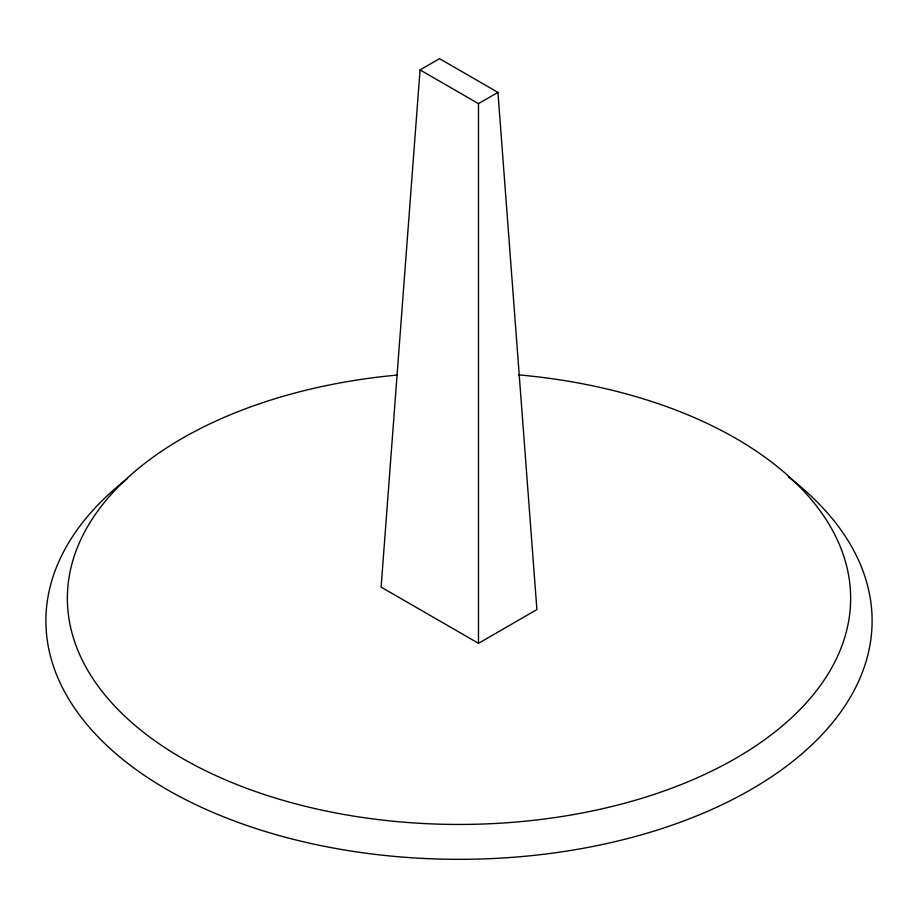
<?xml version="1.0" encoding="UTF-8"?>
<svg xmlns="http://www.w3.org/2000/svg" width="918" height="918" viewBox="0 0 918 918"><rect width="100%" height="100%" fill="white"/><g stroke="black" fill="none" stroke-linecap="round" stroke-linejoin="round"><path stroke-width="1.38" d="M420.054 69.906L381.108 587.095L478.473 643.311L536.892 609.586L497.946 92.397L439.527 58.672L420.054 69.906L478.473 103.642L497.946 92.397M478.473 103.642L478.473 643.311M794.954 482.042A413.1 238.496 0 0 1 732.736 799.452A413.1 238.496 0 0 1 179.48 796.445A413.1 238.496 0 0 1 127.636 478.416M788.551 477.016A413.1 238.496 0 0 1 793.909 481.204M518.681 374.877A391.63 226.103 0 0 1 788.069 720.94A391.63 226.103 0 0 1 130.93 721.823A391.63 226.103 0 0 1 397.505 375.037"/></g></svg>
